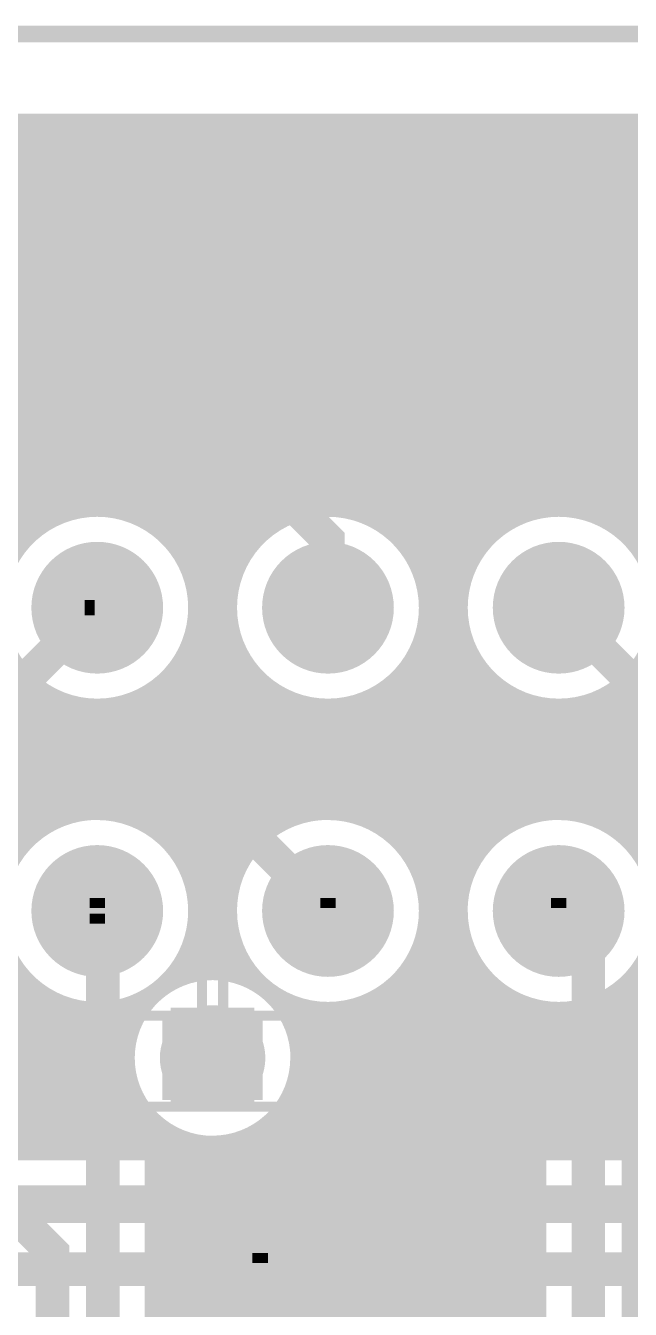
# Model space of a CAD drawing. Extents: x -5 to 100, y -56 to 115.
# Drawn here: x 54.96 to 64.14, y 95.66 to 115.13 of the extents above; entities that cross this region are included whole.
import ezdxf

# ---------------------------------------------------------------- set-up
doc = ezdxf.new("R2010")
doc.units = 0
doc.header["$MEASUREMENT"] = 0
doc.layers.get('0').update_dxf_attribs({"linetype": 'CONTINUOUS'})
for name, color, linetype in [('22-314-0_BOT', 7, 'CONTINUOUS'), ('22-314-0_DRD', 7, 'CONTINUOUS'), ('22-314-0_DRL', 2, 'CONTINUOUS'), ('22-314-0_SMB', 4, 'CONTINUOUS'), ('22-314-0_SMT', 3, 'CONTINUOUS'), ('22-314-0_SST', 5, 'CONTINUOUS'), ('22-314-0_TOP', 10, 'CONTINUOUS'), ('THRUHOLE_NPT', 9, 'CONTINUOUS'), ('THRUHOLE_TAP', 12, 'CONTINUOUS')]:
    doc.layers.add(name, color=color, linetype=linetype)

# ---------------------------------------------------------------- blocks, each defined once
blk = doc.blocks.new('ROUND_1')
at = {"const_width": 0.99949}
blk.add_lwpolyline([(-0.499744, 0, 1), (0.499744, 0, 1)], format="xyb", close=True, dxfattribs=at)
blk = doc.blocks.new('ROUND_2')
at = {"const_width": 0.8001}
blk.add_lwpolyline([(-0.40005, 0, 1), (0.40005, 0, 1)], format="xyb", close=True, dxfattribs=at)
blk = doc.blocks.new('ROUND_17')
at = {"const_width": 0.54991}
blk.add_lwpolyline([(-0.274954, 0, 1), (0.274954, 0, 1)], format="xyb", close=True, dxfattribs=at)

msp = doc.modelspace()

# ---------------------------------------------------------------- linework, layer by layer
at = {"layer": '22-314-0_BOT'}
for points, const_width in [([(98.425, 113.665), (-3.81, 113.665)], 0.254), ([(98.425, 113.6396), (-3.81, 113.6396)], 0.254), ([(54.9402, 113.665), (54.9402, 109.982)], 0.254), ([(55.1688, 113.665), (55.1688, 109.982)], 0.254), ([(55.3974, 113.665), (55.3974, 109.982)], 0.254), ([(55.626, 113.665), (55.626, 109.982)], 0.254), ([(55.8546, 113.665), (55.8546, 109.982)], 0.254), ([(56.0832, 113.665), (56.0832, 109.982)], 0.254), ([(56.3118, 113.665), (56.3118, 109.982)], 0.254), ([(56.5404, 113.665), (56.5404, 109.982)], 0.254), ([(56.769, 113.665), (56.769, 109.982)], 0.254), ([(56.9976, 113.665), (56.9976, 109.982)], 0.254), ([(57.2262, 113.665), (57.2262, 109.982)], 0.254), ([(57.4548, 113.665), (57.4548, 109.982)], 0.254), ([(57.6834, 113.665), (57.6834, 109.982)], 0.254), ([(57.912, 113.665), (57.912, 109.93882)], 0.254), ([(58.1406, 113.665), (58.1406, 109.80928)], 0.254), ([(58.3692, 113.665), (58.3692, 109.58576)], 0.254), ([(58.5978, 113.665), (58.5978, 109.35716)], 0.254), ([(58.8264, 113.665), (58.8264, 109.12856)], 0.254), ([(59.055, 113.665), (59.055, 108.89996)], 0.254), ([(59.2836, 113.665), (59.2836, 108.67136)], 0.254), ([(59.5122, 113.665), (59.5122, 108.44276)], 0.254), ([(59.7408, 113.665), (59.7408, 108.21416)], 0.254), ([(59.9694, 113.665), (59.9694, 107.98556)], 0.254), ([(60.198, 113.665), (60.198, 107.72902)], 0.254), ([(60.4266, 113.665), (60.4266, 107.52582)], 0.254), ([(60.6552, 113.665), (60.6552, 107.32262)], 0.254), ([(60.8838, 113.665), (60.8838, 107.00004)], 0.254), ([(61.1124, 113.665), (61.1124, 94.7801)], 0.254), ([(61.341, 113.665), (61.341, 94.95028)], 0.254), ([(61.5696, 113.665), (61.5696, 106.5784)], 0.254), ([(61.7982, 113.665), (61.7982, 107.1372)], 0.254), ([(62.0268, 113.665), (62.0268, 107.4039)], 0.254), ([(62.2554, 113.665), (62.2554, 107.57916)], 0.254), ([(62.484, 113.665), (62.484, 107.696)], 0.254), ([(62.7126, 113.665), (62.7126, 107.76712)], 0.254), ([(62.9412, 113.665), (62.9412, 107.80268)], 0.254), ([(63.1698, 113.665), (63.1698, 107.80014)], 0.254), ([(63.3984, 113.665), (63.3984, 107.76458)], 0.254), ([(63.627, 113.665), (63.627, 107.69092)], 0.254), ([(63.8556, 113.665), (63.8556, 107.57154)], 0.254), ([(64.0842, 113.665), (64.0842, 107.39628)], 0.254), ([(98.425, 113.411), (-3.81, 113.411)], 0.254), ([(98.425, 113.1824), (-3.81, 113.1824)], 0.254), ([(98.425, 112.9538), (-3.81, 112.9538)], 0.254), ([(98.425, 112.7252), (-3.81, 112.7252)], 0.254), ([(98.425, 112.4966), (-3.81, 112.4966)], 0.254), ([(98.425, 112.268), (-3.81, 112.268)], 0.254), ([(98.425, 112.0394), (-3.81, 112.0394)], 0.254), ([(98.425, 111.8108), (-3.81, 111.8108)], 0.254), ([(98.425, 111.5822), (-3.81, 111.5822)], 0.254), ([(98.425, 111.3536), (-3.81, 111.3536)], 0.254), ([(98.425, 111.125), (-3.81, 111.125)], 0.254), ([(98.425, 110.8964), (-3.81, 110.8964)], 0.254), ([(98.425, 110.6678), (-3.81, 110.6678)], 0.254), ([(98.425, 110.4392), (-3.81, 110.4392)], 0.254), ([(98.425, 110.2106), (-3.81, 110.2106)], 0.254), ([(98.425, 109.982), (-3.81, 109.982)], 0.254), ([(57.658, 109.982), (43.688, 109.982)], 0.254), ([(58.19648, 109.75848), (60.0837, 107.86872)], 0.254), ([(98.425, 109.7534), (58.20156, 109.7534)], 0.254), ([(98.425, 109.5248), (58.43016, 109.5248)], 0.254), ([(44.45, 64.84366), (44.45, 65.024), (41.148, 68.326), (41.148, 106.68), (43.688, 109.22), (57.658, 109.22), (59.5503, 107.3277), (59.5503, 106.299)], 0.508), ([(98.425, 109.2962), (58.65876, 109.2962)], 0.254), ([(98.425, 109.0676), (58.88736, 109.0676)], 0.254), ([(98.425, 108.839), (59.11596, 108.839)], 0.254), ([(59.5503, 101.69906), (57.912, 103.3399), (57.912, 107.188), (56.642, 108.458), (44.196, 108.458), (41.91, 106.172), (41.91, 70.358), (46.482, 65.786), (46.482, 60.452), (44.45, 58.42), (44.45, 58.3438)], 0.508), ([(98.425, 108.6104), (59.34456, 108.6104)], 0.254), ([(98.425, 108.3818), (59.57316, 108.3818)], 0.254), ([(98.425, 108.1532), (59.80176, 108.1532)], 0.254), ([(91.19108, 107.9246), (60.03036, 107.9246)], 0.254), ([(55.48376, 107.696), (44.51096, 107.696)], 0.254), ([(55.48376, 107.696), (44.51096, 107.696)], 0.254), ([(54.9402, 107.696), (54.9402, 107.31754)], 0.254), ([(55.1688, 107.696), (55.1688, 107.52074)], 0.254), ([(55.3974, 107.696), (55.3974, 107.6579)], 0.254), ([(62.484, 107.696), (60.21578, 107.696)], 0.254), ([(65.98412, 107.696), (63.6143, 107.696)], 0.254), ([(55.09768, 107.4674), (44.28236, 107.4674)], 0.254), ([(62.09792, 107.4674), (60.5028, 107.4674)], 0.254), ([(65.59804, 107.4674), (64.00292, 107.4674)], 0.254), ([(54.87162, 107.2388), (44.05376, 107.2388)], 0.254), ([(61.87186, 107.2388), (60.72886, 107.2388)], 0.254), ([(65.37198, 107.2388), (64.22898, 107.2388)], 0.254), ([(61.722, 107.0102), (60.87872, 107.0102)], 0.254), ([(61.62294, 106.7816), (60.97778, 106.7816)], 0.254), ([(56.05018, 106.299), (54.102, 104.35082), (54.102, 97.79), (55.372, 96.52), (55.372, 62.484), (53.34, 60.452)], 0.508), ([(61.56452, 106.553), (61.0362, 106.553)], 0.254), ([(63.05042, 106.299), (64.77, 104.57942), (64.77, 99.06), (64.262, 98.552), (64.262, 69.596), (65.278, 68.58), (65.278, 66.802)], 0.508), ([(61.5442, 106.3244), (61.05652, 106.3244)], 0.254), ([(61.5569, 106.0958), (61.04382, 106.0958)], 0.254), ([(61.5696, 106.0196), (61.5696, 101.97846)], 0.254), ([(61.60516, 105.8672), (60.99302, 105.8672)], 0.254), ([(61.6966, 105.6386), (60.90412, 105.6386)], 0.254), ([(61.83376, 105.41), (60.76696, 105.41)], 0.254), ([(60.8838, 105.59542), (60.8838, 102.40264)], 0.254), ([(61.7982, 105.4608), (61.7982, 102.53726)], 0.254), ([(57.15, 105.26776), (57.15, 103.3399)], 0.254), ([(60.6552, 105.27284), (60.6552, 102.72522)], 0.254), ([(56.9976, 105.12552), (56.9976, 102.87254)], 0.254), ([(57.15, 105.1814), (57.0611, 105.1814)], 0.254), ([(58.674, 105.07218), (58.674, 103.65486)], 0.254), ([(60.4266, 105.07218), (60.4266, 102.92588)], 0.254), ([(62.0395, 105.1814), (60.56122, 105.1814)], 0.254), ([(62.0268, 105.19156), (62.0268, 102.8065)], 0.254), ([(55.66918, 104.84104), (54.864, 104.03586)], 0.254), ([(56.5404, 104.87406), (56.5404, 103.124)], 0.254), ([(57.15, 104.9528), (56.72836, 104.9528)], 0.254), ([(56.769, 104.97312), (56.769, 103.02494)], 0.254), ([(58.87212, 104.9528), (58.674, 104.9528)], 0.254), ([(58.8264, 104.97566), (58.8264, 103.50246)], 0.254), ([(59.055, 104.87406), (59.055, 103.27386)], 0.254), ([(59.9694, 104.8512), (59.9694, 103.14686)], 0.254), ([(60.198, 104.93756), (60.198, 103.0605)], 0.254), ([(62.37224, 104.9528), (60.22848, 104.9528)], 0.254), ([(62.2554, 105.01884), (62.2554, 102.97922)], 0.254), ([(62.484, 104.902), (62.484, 103.09606)], 0.254), ([(62.7126, 104.83088), (62.7126, 103.16718)], 0.254), ([(63.3984, 104.83342), (63.3984, 103.16464)], 0.254), ([(63.43142, 104.84104), (64.008, 104.26446)], 0.254), ([(57.15, 104.7242), (55.55234, 104.7242)], 0.254), ([(55.626, 104.79786), (55.626, 103.14686)], 0.254), ([(55.8546, 104.80548), (55.8546, 103.19258)], 0.254), ([(56.0832, 104.79278), (56.0832, 103.20528)], 0.254), ([(56.3118, 104.81564), (56.3118, 103.18242)], 0.254), ([(63.54826, 104.7242), (58.674, 104.7242)], 0.254), ([(59.2836, 104.81564), (59.2836, 103.18242)], 0.254), ([(59.5122, 104.79278), (59.5122, 103.20528)], 0.254), ([(59.7408, 104.80294), (59.7408, 103.19512)], 0.254), ([(62.9412, 104.79532), (62.9412, 103.20274)], 0.254), ([(63.1698, 104.79532), (63.1698, 103.20274)], 0.254), ([(63.627, 104.64546), (63.627, 103.09098)], 0.254), ([(57.15, 104.4956), (55.32374, 104.4956)], 0.254), ([(55.3974, 104.56926), (55.3974, 103.05796)], 0.254), ([(63.77686, 104.4956), (58.674, 104.4956)], 0.254), ([(57.15, 104.267), (55.09514, 104.267)], 0.254), ([(55.1688, 104.34066), (55.1688, 102.9208)], 0.254), ([(64.00546, 104.267), (58.674, 104.267)], 0.254), ([(63.8556, 104.41686), (63.8556, 102.97414)], 0.254), ([(64.008, 104.26446), (64.008, 102.86238)], 0.254), ([(54.9402, 104.11206), (54.9402, 102.72014)], 0.254), ([(54.864, 104.03586), (54.864, 102.6287)], 0.254), ([(57.15, 104.0384), (54.86654, 104.0384)], 0.254), ([(64.008, 104.0384), (58.674, 104.0384)], 0.254), ([(57.15, 103.8098), (54.864, 103.8098)], 0.254), ([(64.008, 103.8098), (58.674, 103.8098)], 0.254), ([(57.15, 103.5812), (54.864, 103.5812)], 0.254), ([(58.674, 103.65486), (59.1693, 103.15702)], 0.254), ([(64.008, 103.5812), (58.74766, 103.5812)], 0.254), ([(57.15, 103.3526), (54.864, 103.3526)], 0.254), ([(64.008, 103.3526), (58.97626, 103.3526)], 0.254), ([(55.55742, 103.124), (54.864, 103.124)], 0.254), ([(57.18048, 103.124), (56.54294, 103.124)], 0.254), ([(62.55766, 103.124), (60.04306, 103.124)], 0.254), ([(64.008, 103.124), (63.54318, 103.124)], 0.254), ([(55.13324, 102.8954), (54.864, 102.8954)], 0.254), ([(57.29224, 102.8954), (56.96712, 102.8954)], 0.254), ([(57.2262, 103.00716), (57.2262, 102.6414)], 0.254), ([(62.13348, 102.8954), (60.46724, 102.8954)], 0.254), ([(64.008, 102.8954), (63.96736, 102.8954)], 0.254), ([(57.37352, 102.79888), (58.09234, 102.08006)], 0.254), ([(57.4548, 102.7176), (57.4548, 102.24516)], 0.254), ([(54.89448, 102.6668), (54.864, 102.6668)], 0.254), ([(57.5056, 102.6668), (57.20588, 102.6668)], 0.254), ([(57.6834, 102.489), (57.6834, 100.77196)], 0.254), ([(61.89472, 102.6668), (60.706, 102.6668)], 0.254), ([(57.7342, 102.4382), (57.36336, 102.4382)], 0.254), ([(61.73724, 102.4382), (60.86348, 102.4382)], 0.254), ([(57.9628, 102.2096), (57.4675, 102.2096)], 0.254), ([(57.912, 102.2604), (57.912, 100.77196)], 0.254), ([(61.63056, 102.2096), (60.96762, 102.2096)], 0.254), ([(58.06948, 101.981), (57.531, 101.981)], 0.254), ([(61.5696, 101.981), (61.03112, 101.981)], 0.254), ([(56.05018, 101.69906), (56.134, 101.61778), (56.134, 52.324)], 0.508), ([(58.04408, 101.7524), (57.5564, 101.7524)], 0.254), ([(61.5442, 101.7524), (61.05652, 101.7524)], 0.254), ([(63.05042, 101.69906), (63.5, 101.24948), (63.5, 69.342), (64.262, 68.58), (64.262, 66.294), (73.67524, 56.87822), (73.75398, 56.87822)], 0.508), ([(58.05424, 101.5238), (57.54624, 101.5238)], 0.254), ([(61.55436, 101.5238), (61.04636, 101.5238)], 0.254), ([(61.5696, 101.41966), (61.5696, 95.05442)], 0.254), ([(57.4548, 101.15296), (57.4548, 100.73132)], 0.254), ([(58.09742, 101.2952), (57.50052, 101.2952)], 0.254), ([(58.1406, 101.16566), (58.1406, 100.73132)], 0.254), ([(61.59754, 101.2952), (61.00064, 101.2952)], 0.254), ([(58.18124, 101.0666), (57.4167, 101.0666)], 0.254), ([(60.8838, 100.99802), (60.8838, 94.488)], 0.254), ([(61.68136, 101.0666), (60.91682, 101.0666)], 0.254), ([(57.2262, 100.75672), (57.2262, 100.64496)], 0.254), ([(58.31332, 100.838), (57.28716, 100.838)], 0.254), ([(58.3692, 100.76434), (58.3692, 100.6475)], 0.254), ([(61.81344, 100.838), (60.78728, 100.838)], 0.254), ([(61.7982, 100.86086), (61.7982, 95.1103)], 0.254), ([(57.16016, 100.6094), (57.08904, 100.6094)], 0.254), ([(58.5089, 100.6094), (58.44032, 100.6094)], 0.254), ([(62.00902, 100.6094), (60.58916, 100.6094)], 0.254), ([(60.6552, 100.67544), (60.6552, 91.948)], 0.254), ([(62.0268, 100.59416), (62.0268, 95.12046)], 0.254), ([(56.896, 100.45192), (56.896, 100.41382)], 0.254), ([(56.9976, 100.52812), (56.9976, 100.50018)], 0.254), ([(58.5978, 100.53066), (58.5978, 100.50526)], 0.254), ([(58.82132, 100.3808), (58.7375, 100.3808)], 0.254), ([(58.8264, 100.37826), (58.8264, 100.2792)], 0.254), ([(62.32144, 100.3808), (60.27928, 100.3808)], 0.254), ([(60.4266, 100.47224), (60.4266, 92.44584)], 0.254), ([(62.2554, 100.4189), (62.2554, 95.08998)], 0.254), ([(62.738, 100.1522), (58.9153, 100.1522)], 0.254), ([(59.055, 100.27666), (59.055, 99.83724)], 0.254), ([(59.2836, 100.2157), (59.2836, 93.15704)], 0.254), ([(59.5122, 100.19284), (59.5122, 93.10878)], 0.254), ([(59.7408, 100.20554), (59.7408, 93.02242)], 0.254), ([(59.9694, 100.25126), (59.9694, 92.89796)], 0.254), ([(60.198, 100.33762), (60.198, 92.71508)], 0.254), ([(62.484, 100.30206), (62.484, 95.01378)], 0.254), ([(62.7126, 100.23094), (62.7126, 94.8817)], 0.254), ([(62.738, 100.22586), (62.738, 94.86392)], 0.254), ([(62.738, 99.9236), (59.02452, 99.9236)], 0.254), ([(62.738, 99.695), (59.08802, 99.695)], 0.254), ([(62.738, 99.4664), (59.1058, 99.4664)], 0.254), ([(62.738, 99.2378), (59.08548, 99.2378)], 0.254), ([(62.738, 99.0092), (59.02198, 99.0092)], 0.254), ([(59.055, 99.10318), (59.055, 93.17228)], 0.254), ([(58.8264, 98.65868), (58.8264, 93.15704)], 0.254), ([(62.738, 98.7806), (58.91022, 98.7806)], 0.254), ([(56.896, 98.52406), (56.896, 52.98186)], 0.254), ([(56.9976, 98.4377), (56.9976, 52.84216)], 0.254), ([(58.5978, 98.43262), (58.5978, 93.10878)], 0.254), ([(62.738, 98.552), (58.72988, 98.552)], 0.254), ([(57.17032, 98.3234), (56.896, 98.3234)], 0.254), ([(57.2262, 98.29546), (57.2262, 39.878)], 0.254), ([(57.4548, 98.2091), (57.4548, 91.948)], 0.254), ([(58.1406, 98.20656), (58.1406, 92.89796)], 0.254), ([(58.3692, 98.29292), (58.3692, 93.02242)], 0.254), ([(62.738, 98.3234), (58.42762, 98.3234)], 0.254), ([(62.738, 98.0948), (56.896, 98.0948)], 0.254), ([(57.6834, 98.16846), (57.6834, 92.44584)], 0.254), ([(57.912, 98.16592), (57.912, 92.71508)], 0.254), ([(62.738, 97.8662), (56.896, 97.8662)], 0.254), ([(62.738, 97.6376), (56.896, 97.6376)], 0.254), ([(62.738, 97.409), (56.896, 97.409)], 0.254), ([(62.738, 97.1804), (56.896, 97.1804)], 0.254), ([(62.738, 96.9518), (56.896, 96.9518)], 0.254), ([(62.738, 96.7232), (56.896, 96.7232)], 0.254), ([(62.738, 96.4946), (56.896, 96.4946)], 0.254), ([(62.738, 96.266), (56.896, 96.266)], 0.254), ([(62.738, 96.0374), (56.896, 96.0374)], 0.254), ([(62.738, 95.8088), (56.896, 95.8088)], 0.254), ([(62.738, 95.5802), (56.896, 95.5802)], 0.254)]:
    msp.add_lwpolyline(points, dxfattribs=dict(at, const_width=const_width))
at = {"layer": '22-314-0_BOT', "const_width": 0.254}
for points in [[(58.19648, 109.75848, 0.1989124), (57.658, 109.98152)], [(58.19648, 109.75848, 0.1989124), (57.658, 109.98152)], [(60.24626, 107.63504, 0.0926504), (60.08827, 107.86567)], [(60.24626, 107.63504, 0.0926504), (60.08827, 107.86567)], [(63.05042, 107.80522, 0.4142136), (61.5442, 106.299)], [(64.55664, 106.299, 0.4142136), (63.05042, 107.80522)], [(55.48376, 107.696, 0.305396), (54.54396, 106.299)], [(61.05652, 106.299, 0.2796023), (60.24626, 107.63504)], [(59.5503, 104.79278, 0.4142136), (61.05652, 106.299)], [(61.5442, 106.299, 0.4142136), (63.05042, 104.79278)], [(56.05018, 104.79278, 0.2072864), (57.14894, 105.26875)], [(58.674, 105.07218, 0.1563172), (59.5503, 104.79136)], [(55.66918, 104.84104, 0.0639891), (56.05018, 104.79208)], [(63.05042, 104.79278, 0.0639889), (63.43124, 104.84172)], [(57.15, 103.3399, 0.199524), (57.37445, 102.79982)], [(57.15, 103.3399, 0.199524), (57.37445, 102.79982)], [(56.05018, 103.20782, 0.2304699), (54.86267, 102.62974)], [(57.5564, 101.69906, 0.4142136), (56.05018, 103.20528)], [(59.5503, 103.20782, 0.0639892), (59.16883, 103.1588)], [(61.05652, 101.69906, 0.4142136), (59.5503, 103.20528)], [(63.05042, 103.20782, 0.4142136), (61.54166, 101.69906)], [(64.008, 102.86238, 0.1738954), (63.05042, 103.2058)], [(58.09234, 102.08006, 0.0639891), (58.04338, 101.69906)], [(56.896, 100.45192, 0.2486541), (57.55709, 101.69906)], [(58.04408, 101.69906, 0.4142136), (59.5503, 100.19284)], [(59.5503, 100.19284, 0.4142136), (61.05652, 101.69906)], [(61.5442, 101.69906, 0.3542502), (62.738, 100.22586)], [(57.80024, 100.77704, 0.1932078), (56.89582, 100.41401)], [(59.10834, 99.46894, 0.4142136), (57.80024, 100.77704)], [(57.80024, 98.16338, 0.4142136), (59.1058, 99.46894)], [(56.896, 98.52406, 0.1932076), (57.80024, 98.1611)]]:
    msp.add_lwpolyline(points, format="xyb", dxfattribs=at)
at = {"layer": '22-314-0_DRD', "const_width": 0.254}
for points in [[(98.00082, 115.00104), (-2.99974, 115.00104)], [(56.05018, 106.934), (55.41518, 106.299)], [(56.68518, 106.299), (56.05018, 106.934)], [(59.5503, 106.934), (58.9153, 106.299)], [(60.1853, 106.299), (59.5503, 106.934)], [(63.05042, 106.934), (62.41542, 106.299)], [(63.68542, 106.299), (63.05042, 106.934)], [(55.41518, 106.299), (56.05018, 105.664)], [(56.05018, 105.664), (56.68518, 106.299)], [(58.9153, 106.299), (59.5503, 105.664)], [(59.5503, 105.664), (60.1853, 106.299)], [(62.41542, 106.299), (63.05042, 105.664)], [(63.05042, 105.664), (63.68542, 106.299)], [(56.05018, 102.33406), (55.41518, 101.69906)], [(56.68518, 101.69906), (56.05018, 102.33406)], [(59.5503, 102.33406), (58.9153, 101.69906)], [(60.1853, 101.69906), (59.5503, 102.33406)], [(63.05042, 102.33406), (62.41542, 101.69906)], [(63.68542, 101.69906), (63.05042, 102.33406)], [(55.41518, 101.69906), (56.05018, 101.06406)], [(56.05018, 101.06406), (56.68518, 101.69906)], [(58.9153, 101.69906), (59.5503, 101.06406)], [(59.5503, 101.06406), (60.1853, 101.69906)], [(62.41542, 101.69906), (63.05042, 101.06406)], [(63.05042, 101.06406), (63.68542, 101.69906)], [(57.16524, 100.10394), (57.16524, 98.83394)], [(58.43524, 100.10394), (57.16524, 100.10394)], [(57.80024, 100.10394), (57.80024, 98.83394)], [(58.43524, 98.83394), (58.43524, 100.10394)], [(58.43524, 99.46894), (57.16524, 99.46894)], [(57.16524, 98.83394), (58.43524, 98.83394)]]:
    msp.add_lwpolyline(points, dxfattribs=at)
at = {"layer": '22-314-0_DRL', "const_width": 0.254}
msp.add_lwpolyline([(98.00082, 115.00104), (-2.99974, 115.00104)], dxfattribs=at)
at = {"layer": '22-314-0_SST'}
for points, const_width in [([(65.34912, 108.93044), (64.39916, 108.93044), (64.39916, 108.8009), (64.39916, 108.72978), (56.55056, 108.72978), (55.5498, 108.72978), (53.9496, 108.72978)], 0.1524), ([(55.5498, 108.72978), (55.5498, 108.62818), (56.55056, 108.62818), (56.55056, 108.72978)], 0.1524), ([(54.46014, 107.88904), (54.46014, 104.70896), (57.64022, 104.70896), (57.64022, 107.88904), (54.46014, 107.88904)], 0.1524), ([(57.96026, 107.88904), (57.96026, 104.70896), (61.14034, 104.70896), (61.14034, 107.88904), (57.96026, 107.88904)], 0.1524), ([(61.46038, 107.88904), (61.46038, 104.70896), (64.64046, 104.70896), (64.64046, 107.88904), (61.46038, 107.88904)], 0.1524), ([(59.66714, 106.41584), (59.43346, 106.41584), (59.2328, 106.6165), (59.2328, 105.9815), (59.8678, 105.9815), (59.66714, 106.18216), (59.66714, 106.41584), (59.8678, 106.6165), (59.8678, 105.9815)], 0.1524), ([(63.16726, 106.41584), (62.93358, 106.41584), (62.73292, 106.6165), (62.73292, 105.9815), (63.36792, 105.9815), (63.16726, 106.18216), (63.16726, 106.41584), (63.36792, 106.6165), (63.36792, 105.9815)], 0.1524), ([(56.36768, 106.6165), (56.36768, 105.9815), (55.73268, 105.9815), (55.93334, 106.18216), (56.16702, 106.18216), (56.16702, 106.41584), (56.36768, 106.6165), (55.73268, 106.6165), (55.93334, 106.41584), (56.16702, 106.41584)], 0.1524), ([(55.73268, 106.6165), (55.73268, 105.9815)], 0.1524), ([(59.8678, 106.6165), (59.2328, 106.6165)], 0.1524), ([(63.36792, 106.6165), (62.73292, 106.6165)], 0.1524), ([(55.93334, 106.18216), (55.93334, 106.41584)], 0.1524), ([(59.66714, 106.18216), (59.43346, 106.18216), (59.43346, 106.41584)], 0.1524), ([(63.16726, 106.18216), (62.93358, 106.18216), (62.93358, 106.41584)], 0.1524), ([(56.16702, 106.18216), (56.36768, 105.9815)], 0.1524), ([(59.2328, 105.9815), (59.43346, 106.18216)], 0.1524), ([(62.73292, 105.9815), (62.93358, 106.18216)], 0.1524), ([(54.46014, 103.2891), (54.46014, 99.45116), (55.64124, 99.45116), (55.64124, 100.10902), (57.64022, 100.10902), (57.64022, 103.2891), (54.46014, 103.2891)], 0.1524), ([(61.14034, 100.10902), (61.14034, 103.2891), (57.96026, 103.2891), (57.96026, 100.10902), (61.14034, 100.10902)], 0.1524), ([(61.46038, 103.2891), (61.46038, 100.10902), (64.64046, 100.10902), (64.64046, 103.2891), (61.46038, 103.2891)], 0.1524), ([(55.73268, 101.38156), (55.73268, 102.01656), (55.93334, 101.81844), (55.93334, 101.58222), (55.73268, 101.38156), (56.36768, 101.38156), (56.16702, 101.58222), (56.16702, 101.81844), (56.36768, 102.01656), (55.73268, 102.01656)], 0.1524), ([(56.36768, 101.38156), (56.36768, 102.01656)], 0.1524), ([(59.2328, 102.01656), (59.43346, 101.81844), (59.43346, 101.58222), (59.2328, 101.38156), (59.2328, 102.01656), (59.8678, 102.01656), (59.66714, 101.81844), (59.66714, 101.58222), (59.43346, 101.58222)], 0.1524), ([(59.66714, 101.58222), (59.8678, 101.38156), (59.8678, 102.01656)], 0.1524), ([(62.73292, 102.01656), (62.93358, 101.81844), (62.93358, 101.58222), (62.73292, 101.38156), (62.73292, 102.01656), (63.36792, 102.01656), (63.16726, 101.81844), (63.16726, 101.58222), (62.93358, 101.58222)], 0.1524), ([(63.16726, 101.58222), (63.36792, 101.38156), (63.36792, 102.01656)], 0.1524), ([(56.16702, 101.81844), (55.93334, 101.81844)], 0.1524), ([(59.43346, 101.81844), (59.66714, 101.81844)], 0.1524), ([(62.93358, 101.81844), (63.16726, 101.81844)], 0.1524), ([(56.16702, 101.58222), (55.93334, 101.58222)], 0.1524), ([(59.8678, 101.38156), (59.2328, 101.38156)], 0.1524), ([(63.36792, 101.38156), (62.73292, 101.38156)], 0.1524), ([(53.9496, 98.7298), (82.64906, 98.7298)], 0.1524), ([(54.44998, 98.7298), (54.44998, 98.07956), (55.64886, 98.07956), (55.64886, 98.7298)], 0.1524), ([(98.044, 76.073), (54.229, 76.073), (54.229, 97.155), (98.044, 97.155), (98.044, 76.073)], 0.381), ([(58.22442, 95.758), (58.22442, 95.58782), (58.28538, 95.42018), (58.5216, 95.42018), (58.58002, 95.58782), (58.58002, 96.43618)], 0.1524), ([(58.64098, 96.43618), (58.40222, 96.43618)], 0.1524), ([(59.47918, 95.758), (59.0042, 95.758), (59.24042, 96.43618), (59.3598, 96.43618), (59.3598, 95.42018)], 0.1524)]:
    msp.add_lwpolyline(points, dxfattribs=dict(at, const_width=const_width))
at = {"layer": '22-314-0_TOP'}
for points, const_width in [([(98.425, 113.665), (-3.81, 113.665)], 0.254), ([(98.425, 113.6396), (-3.81, 113.6396)], 0.254), ([(54.9402, 113.665), (54.9402, 107.31754)], 0.254), ([(55.1688, 113.665), (55.1688, 107.52074)], 0.254), ([(55.3974, 113.665), (55.3974, 107.6579)], 0.254), ([(55.626, 113.665), (55.626, 107.74426)], 0.254), ([(55.8546, 113.665), (55.8546, 107.79252)], 0.254), ([(56.0832, 113.665), (56.0832, 107.80522)], 0.254), ([(56.3118, 113.665), (56.3118, 107.78236)], 0.254), ([(56.5404, 113.665), (56.5404, 107.72394)], 0.254), ([(56.769, 113.665), (56.769, 107.62234)], 0.254), ([(56.9976, 113.665), (56.9976, 107.46994)], 0.254), ([(57.2262, 113.665), (57.2262, 107.24134)], 0.254), ([(57.4548, 113.665), (57.4548, 106.8451)], 0.254), ([(57.6834, 113.665), (57.6834, 100.77196)], 0.254), ([(57.912, 113.665), (57.912, 100.77196)], 0.254), ([(58.1406, 113.665), (58.1406, 106.8324)], 0.254), ([(58.3692, 113.665), (58.3692, 107.23372)], 0.254), ([(58.5978, 113.665), (58.5978, 107.4674)], 0.254), ([(58.8264, 113.665), (58.8264, 107.6198)], 0.254), ([(59.055, 113.665), (59.055, 107.7214)], 0.254), ([(59.2836, 113.665), (59.2836, 107.78236)], 0.254), ([(59.5122, 113.665), (59.5122, 107.80522)], 0.254), ([(59.7408, 113.665), (59.7408, 107.79252)], 0.254), ([(59.9694, 113.665), (59.9694, 107.7468)], 0.254), ([(60.198, 113.665), (60.198, 107.66044)], 0.254), ([(60.4266, 113.665), (60.4266, 107.52582)], 0.254), ([(60.6552, 113.665), (60.6552, 107.32262)], 0.254), ([(60.8838, 113.665), (60.8838, 107.00004)], 0.254), ([(61.1124, 113.665), (61.1124, 98.044)], 0.254), ([(61.341, 113.665), (61.341, 98.044)], 0.254), ([(61.5696, 113.665), (61.5696, 106.5784)], 0.254), ([(61.7982, 113.665), (61.7982, 107.1372)], 0.254), ([(62.0268, 113.665), (62.0268, 107.4039)], 0.254), ([(62.2554, 113.665), (62.2554, 107.57916)], 0.254), ([(62.484, 113.665), (62.484, 107.696)], 0.254), ([(62.7126, 113.665), (62.7126, 107.76712)], 0.254), ([(62.9412, 113.665), (62.9412, 107.80268)], 0.254), ([(63.1698, 113.665), (63.1698, 107.80014)], 0.254), ([(63.3984, 113.665), (63.3984, 107.76458)], 0.254), ([(63.627, 113.665), (63.627, 107.69092)], 0.254), ([(63.8556, 113.665), (63.8556, 107.57154)], 0.254), ([(64.0842, 113.665), (64.0842, 107.39628)], 0.254), ([(98.425, 113.411), (-3.81, 113.411)], 0.254), ([(98.425, 113.1824), (-3.81, 113.1824)], 0.254), ([(98.425, 112.9538), (-3.81, 112.9538)], 0.254), ([(98.425, 112.7252), (-3.81, 112.7252)], 0.254), ([(98.425, 112.4966), (-3.81, 112.4966)], 0.254), ([(98.425, 112.268), (-3.81, 112.268)], 0.254), ([(98.425, 112.0394), (-3.81, 112.0394)], 0.254), ([(98.425, 111.8108), (-3.81, 111.8108)], 0.254), ([(98.425, 111.5822), (-3.81, 111.5822)], 0.254), ([(98.425, 111.3536), (-3.81, 111.3536)], 0.254), ([(98.425, 111.125), (-3.81, 111.125)], 0.254), ([(98.425, 110.8964), (-3.81, 110.8964)], 0.254), ([(98.425, 110.6678), (-3.81, 110.6678)], 0.254), ([(98.425, 110.4392), (-3.81, 110.4392)], 0.254), ([(98.425, 110.2106), (-3.81, 110.2106)], 0.254), ([(98.425, 109.982), (-3.81, 109.982)], 0.254), ([(98.425, 109.7534), (-3.81, 109.7534)], 0.254), ([(98.425, 109.5248), (-3.81, 109.5248)], 0.254), ([(98.425, 109.2962), (-3.81, 109.2962)], 0.254), ([(98.425, 109.0676), (-3.81, 109.0676)], 0.254), ([(98.425, 108.839), (-3.81, 108.839)], 0.254), ([(98.425, 108.6104), (-3.81, 108.6104)], 0.254), ([(98.425, 108.3818), (-3.81, 108.3818)], 0.254), ([(98.425, 108.1532), (-3.81, 108.1532)], 0.254), ([(91.19108, 107.9246), (-3.81, 107.9246)], 0.254), ([(55.48376, 107.696), (30.3149, 107.696)], 0.254), ([(58.98388, 107.696), (56.61406, 107.696)], 0.254), ([(62.484, 107.696), (60.11418, 107.696)], 0.254), ([(65.98412, 107.696), (63.6143, 107.696)], 0.254), ([(55.09768, 107.4674), (30.70098, 107.4674)], 0.254), ([(58.5978, 107.4674), (57.00268, 107.4674)], 0.254), ([(62.09792, 107.4674), (60.5028, 107.4674)], 0.254), ([(65.59804, 107.4674), (64.00292, 107.4674)], 0.254), ([(54.87162, 107.2388), (30.92704, 107.2388)], 0.254), ([(58.37174, 107.2388), (57.22874, 107.2388)], 0.254), ([(61.87186, 107.2388), (60.72886, 107.2388)], 0.254), ([(65.37198, 107.2388), (64.22898, 107.2388)], 0.254), ([(58.22188, 107.0102), (57.3786, 107.0102)], 0.254), ([(61.722, 107.0102), (60.87872, 107.0102)], 0.254), ([(58.12282, 106.7816), (57.47766, 106.7816)], 0.254), ([(61.62294, 106.7816), (60.97778, 106.7816)], 0.254), ([(58.0644, 106.553), (57.53608, 106.553)], 0.254), ([(61.56452, 106.553), (61.0362, 106.553)], 0.254), ([(58.04408, 106.3244), (57.5564, 106.3244)], 0.254), ([(61.5442, 106.3244), (61.05652, 106.3244)], 0.254), ([(58.05678, 106.0958), (57.5437, 106.0958)], 0.254), ([(61.5569, 106.0958), (61.04382, 106.0958)], 0.254), ([(61.5696, 106.0196), (61.5696, 101.97846)], 0.254), ([(58.10504, 105.8672), (57.4929, 105.8672)], 0.254), ([(61.60516, 105.8672), (60.99302, 105.8672)], 0.254), ([(58.19648, 105.6386), (57.404, 105.6386)], 0.254), ([(57.4548, 105.7529), (57.4548, 102.24516)], 0.254), ([(58.1406, 105.7656), (58.1406, 102.23246)], 0.254), ([(61.6966, 105.6386), (60.90412, 105.6386)], 0.254), ([(58.33364, 105.41), (57.26684, 105.41)], 0.254), ([(61.83376, 105.41), (60.76696, 105.41)], 0.254), ([(60.8838, 105.59542), (60.8838, 102.40264)], 0.254), ([(61.7982, 105.4608), (61.7982, 102.53726)], 0.254), ([(54.9402, 105.27792), (54.9402, 102.72014)], 0.254), ([(57.2262, 105.35666), (57.2262, 102.6414)], 0.254), ([(58.3692, 105.36174), (58.3692, 102.63632)], 0.254), ([(60.6552, 105.27284), (60.6552, 102.72522)], 0.254), ([(55.03926, 105.1814), (30.7594, 105.1814)], 0.254), ([(55.1688, 105.07726), (55.1688, 102.9208)], 0.254), ([(56.9976, 105.12552), (56.9976, 102.87254)], 0.254), ([(58.53938, 105.1814), (57.0611, 105.1814)], 0.254), ([(58.5978, 105.1306), (58.5978, 102.86746)], 0.254), ([(60.4266, 105.07218), (60.4266, 102.92588)], 0.254), ([(62.0395, 105.1814), (60.56122, 105.1814)], 0.254), ([(62.0268, 105.19156), (62.0268, 102.8065)], 0.254), ([(63.8556, 105.02392), (63.8556, 102.97414)], 0.254), ([(65.53962, 105.1814), (64.06134, 105.1814)], 0.254), ([(64.0842, 105.20172), (64.0842, 102.79634)], 0.254), ([(55.372, 104.9528), (30.42666, 104.9528)], 0.254), ([(55.3974, 104.9401), (55.3974, 103.05796)], 0.254), ([(55.626, 104.8512), (55.626, 103.14686)], 0.254), ([(56.5404, 104.87406), (56.5404, 103.124)], 0.254), ([(58.87212, 104.9528), (56.72836, 104.9528)], 0.254), ([(56.769, 104.97312), (56.769, 103.02494)], 0.254), ([(58.8264, 104.97566), (58.8264, 103.0224)], 0.254), ([(59.055, 104.87406), (59.055, 103.124)], 0.254), ([(59.9694, 104.8512), (59.9694, 103.14686)], 0.254), ([(60.198, 104.93756), (60.198, 103.0605)], 0.254), ([(62.37224, 104.9528), (60.22848, 104.9528)], 0.254), ([(62.2554, 105.01884), (62.2554, 102.97922)], 0.254), ([(62.484, 104.902), (62.484, 103.09606)], 0.254), ([(62.7126, 104.83088), (62.7126, 103.16718)], 0.254), ([(63.3984, 104.83342), (63.3984, 103.16464)], 0.254), ([(63.627, 104.90708), (63.627, 103.09098)], 0.254), ([(65.87236, 104.9528), (63.7286, 104.9528)], 0.254), ([(77.5462, 104.7242), (8.25246, 104.7242)], 0.254), ([(55.8546, 104.80548), (55.8546, 103.19258)], 0.254), ([(56.0832, 104.79278), (56.0832, 103.20528)], 0.254), ([(56.3118, 104.81564), (56.3118, 103.18242)], 0.254), ([(59.2836, 104.81564), (59.2836, 103.18242)], 0.254), ([(59.5122, 104.79278), (59.5122, 103.20528)], 0.254), ([(59.7408, 104.80294), (59.7408, 103.19512)], 0.254), ([(62.9412, 104.79532), (62.9412, 103.20274)], 0.254), ([(63.1698, 104.79532), (63.1698, 103.20274)], 0.254), ([(77.7748, 104.4956), (8.02386, 104.4956)], 0.254), ([(78.0034, 104.267), (7.79526, 104.267)], 0.254), ([(78.2447, 104.0384), (7.56666, 104.0384)], 0.254), ([(82.56524, 103.8098), (7.33806, 103.8098)], 0.254), ([(82.79384, 103.5812), (7.10946, 103.5812)], 0.254), ([(83.02244, 103.3526), (0.88138, 103.3526)], 0.254), ([(55.55742, 103.124), (30.24124, 103.124)], 0.254), ([(59.05754, 103.124), (56.54294, 103.124)], 0.254), ([(62.55766, 103.124), (60.04306, 103.124)], 0.254), ([(66.05778, 103.124), (63.54318, 103.124)], 0.254), ([(55.13324, 102.8954), (30.66542, 102.8954)], 0.254), ([(58.63336, 102.8954), (56.96712, 102.8954)], 0.254), ([(62.13348, 102.8954), (60.46724, 102.8954)], 0.254), ([(65.6336, 102.8954), (63.96736, 102.8954)], 0.254), ([(54.89448, 102.6668), (30.90418, 102.6668)], 0.254), ([(58.3946, 102.6668), (57.20588, 102.6668)], 0.254), ([(61.89472, 102.6668), (60.706, 102.6668)], 0.254), ([(65.39484, 102.6668), (64.20612, 102.6668)], 0.254), ([(58.23712, 102.4382), (57.36336, 102.4382)], 0.254), ([(61.73724, 102.4382), (60.86348, 102.4382)], 0.254), ([(58.13044, 102.2096), (57.4675, 102.2096)], 0.254), ([(61.63056, 102.2096), (60.96762, 102.2096)], 0.254), ([(58.06948, 101.981), (57.531, 101.981)], 0.254), ([(61.5696, 101.981), (61.03112, 101.981)], 0.254), ([(38.1, 96.266), (75.07986, 96.266), (80.41386, 101.6), (80.44942, 101.6), (80.54848, 101.69906)], 0.508), ([(77.04836, 101.69906), (72.6313, 97.282), (51.562, 97.282)], 0.508), ([(58.04408, 101.7524), (57.5564, 101.7524)], 0.254), ([(61.5442, 101.7524), (61.05652, 101.7524)], 0.254), ([(58.05424, 101.5238), (57.54624, 101.5238)], 0.254), ([(61.55436, 101.5238), (61.04636, 101.5238)], 0.254), ([(61.5696, 101.41966), (61.5696, 98.044)], 0.254), ([(57.4548, 101.15296), (57.4548, 100.73132)], 0.254), ([(58.09742, 101.2952), (57.50052, 101.2952)], 0.254), ([(58.1406, 101.16566), (58.1406, 100.73132)], 0.254), ([(61.59754, 101.2952), (61.00064, 101.2952)], 0.254), ([(58.18124, 101.0666), (57.4167, 101.0666)], 0.254), ([(60.8838, 100.99802), (60.8838, 98.044)], 0.254), ([(61.68136, 101.0666), (60.91682, 101.0666)], 0.254), ([(57.2262, 100.75672), (57.2262, 100.64496)], 0.254), ([(58.31332, 100.838), (57.28716, 100.838)], 0.254), ([(58.3692, 100.76434), (58.3692, 100.6475)], 0.254), ([(61.81344, 100.838), (60.78728, 100.838)], 0.254), ([(61.7982, 100.86086), (61.7982, 98.044)], 0.254), ([(55.00878, 100.6094), (30.78988, 100.6094)], 0.254), ([(54.9402, 100.68052), (54.9402, 98.044)], 0.254), ([(57.16016, 100.6094), (57.08904, 100.6094)], 0.254), ([(58.5089, 100.6094), (58.44032, 100.6094)], 0.254), ([(62.00902, 100.6094), (60.58916, 100.6094)], 0.254), ([(60.6552, 100.67544), (60.6552, 98.044)], 0.254), ([(62.0268, 100.59416), (62.0268, 98.044)], 0.254), ([(64.0842, 100.60178), (64.0842, 98.044)], 0.254), ([(65.50914, 100.6094), (64.08928, 100.6094)], 0.254), ([(55.3212, 100.3808), (30.47746, 100.3808)], 0.254), ([(55.1688, 100.47732), (55.1688, 98.044)], 0.254), ([(56.769, 100.37572), (56.769, 100.27158)], 0.254), ([(56.86298, 100.3808), (56.77916, 100.3808)], 0.254), ([(56.9976, 100.52812), (56.9976, 100.50018)], 0.254), ([(58.5978, 100.53066), (58.5978, 100.50526)], 0.254), ([(58.82132, 100.3808), (58.7375, 100.3808)], 0.254), ([(58.8264, 100.37826), (58.8264, 100.2792)], 0.254), ([(62.32144, 100.3808), (60.27928, 100.3808)], 0.254), ([(60.4266, 100.47224), (60.4266, 98.044)], 0.254), ([(62.2554, 100.4189), (62.2554, 98.044)], 0.254), ([(65.82156, 100.3808), (63.7794, 100.3808)], 0.254), ([(63.8556, 100.42652), (63.8556, 98.044)], 0.254), ([(56.68518, 100.1522), (8.1153, 100.1522)], 0.254), ([(55.3974, 100.34016), (55.3974, 98.044)], 0.254), ([(55.626, 100.2538), (55.626, 98.044)], 0.254), ([(55.8546, 100.20554), (55.8546, 98.044)], 0.254), ([(56.0832, 100.19284), (56.0832, 98.044)], 0.254), ([(56.3118, 100.2157), (56.3118, 98.044)], 0.254), ([(56.5404, 100.27412), (56.5404, 99.81946)], 0.254), ([(74.42454, 100.1522), (58.9153, 100.1522)], 0.254), ([(59.055, 100.27666), (59.055, 99.83724)], 0.254), ([(59.2836, 100.2157), (59.2836, 98.044)], 0.254), ([(59.5122, 100.19284), (59.5122, 98.044)], 0.254), ([(59.7408, 100.20554), (59.7408, 98.044)], 0.254), ([(59.9694, 100.25126), (59.9694, 98.044)], 0.254), ([(60.198, 100.33762), (60.198, 98.044)], 0.254), ([(62.484, 100.30206), (62.484, 98.044)], 0.254), ([(62.7126, 100.23094), (62.7126, 98.044)], 0.254), ([(62.9412, 100.19538), (62.9412, 98.044)], 0.254), ([(63.1698, 100.19792), (63.1698, 98.044)], 0.254), ([(63.3984, 100.23348), (63.3984, 98.044)], 0.254), ([(63.627, 100.30714), (63.627, 98.044)], 0.254), ([(56.57342, 99.9236), (8.22452, 99.9236)], 0.254), ([(74.19594, 99.9236), (59.02452, 99.9236)], 0.254), ([(56.51246, 99.695), (8.28802, 99.695)], 0.254), ([(73.96734, 99.695), (59.08802, 99.695)], 0.254), ([(56.49214, 99.4664), (8.3058, 99.4664)], 0.254), ([(73.73874, 99.4664), (59.1058, 99.4664)], 0.254), ([(56.51246, 99.2378), (8.28548, 99.2378)], 0.254), ([(73.51014, 99.2378), (59.08548, 99.2378)], 0.254), ([(56.57596, 99.0092), (8.22198, 99.0092)], 0.254), ([(56.5404, 99.12096), (56.5404, 98.044)], 0.254), ([(73.28154, 99.0092), (59.02198, 99.0092)], 0.254), ([(59.055, 99.10318), (59.055, 98.044)], 0.254), ([(56.69026, 98.7806), (8.11022, 98.7806)], 0.254), ([(56.769, 98.6663), (56.769, 98.044)], 0.254), ([(58.8264, 98.65868), (58.8264, 98.044)], 0.254), ([(73.05294, 98.7806), (58.91022, 98.7806)], 0.254), ([(56.86806, 98.552), (7.92988, 98.552)], 0.254), ([(56.9976, 98.4377), (56.9976, 98.044)], 0.254), ([(58.5978, 98.43262), (58.5978, 98.044)], 0.254), ([(72.82434, 98.552), (58.72988, 98.552)], 0.254), ([(57.17032, 98.3234), (7.62762, 98.3234)], 0.254), ([(57.2262, 98.29546), (57.2262, 98.044)], 0.254), ([(57.4548, 98.2091), (57.4548, 98.044)], 0.254), ([(58.1406, 98.20656), (58.1406, 98.044)], 0.254), ([(58.3692, 98.29292), (58.3692, 98.044)], 0.254), ([(72.59574, 98.3234), (58.42762, 98.3234)], 0.254), ([(72.36714, 98.0948), (52.15636, 98.0948)], 0.254), ([(72.31634, 98.044), (52.21986, 98.044)], 0.254), ([(57.6834, 98.16846), (57.6834, 98.044)], 0.254), ([(57.912, 98.16592), (57.912, 98.044)], 0.254)]:
    msp.add_lwpolyline(points, dxfattribs=dict(at, const_width=const_width))
at = {"layer": '22-314-0_TOP', "const_width": 0.254}
for points in [[(56.05018, 107.80522, 0.4142136), (54.54396, 106.299)], [(57.5564, 106.299, 0.4142136), (56.05018, 107.80522)], [(59.5503, 107.80522, 0.4142136), (58.04408, 106.299)], [(61.05652, 106.299, 0.4142136), (59.5503, 107.80522)], [(63.05042, 107.80522, 0.4142136), (61.5442, 106.299)], [(64.55664, 106.299, 0.4142136), (63.05042, 107.80522)], [(54.54396, 106.299, 0.4142136), (56.05018, 104.79278)], [(56.05018, 104.79278, 0.4142136), (57.5564, 106.299)], [(58.04408, 106.299, 0.4142136), (59.5503, 104.79278)], [(59.5503, 104.79278, 0.4142136), (61.05652, 106.299)], [(61.5442, 106.299, 0.4142136), (63.05042, 104.79278)], [(63.05042, 104.79278, 0.4142136), (64.55664, 106.299)], [(56.05018, 103.20782, 0.4142136), (54.54142, 101.69906)], [(57.5564, 101.69906, 0.4142136), (56.05018, 103.20528)], [(59.5503, 103.20782, 0.4142136), (58.04154, 101.69906)], [(61.05652, 101.69906, 0.4142136), (59.5503, 103.20528)], [(63.05042, 103.20782, 0.4142136), (61.54166, 101.69906)], [(64.55664, 101.69906, 0.4142136), (63.05042, 103.20528)], [(54.54396, 101.69906, 0.4142136), (56.05018, 100.19284)], [(56.05018, 100.19284, 0.4142136), (57.5564, 101.69906)], [(58.04408, 101.69906, 0.4142136), (59.5503, 100.19284)], [(59.5503, 100.19284, 0.4142136), (61.05652, 101.69906)], [(61.5442, 101.69906, 0.4142136), (63.05042, 100.19284)], [(63.05042, 100.19284, 0.4142136), (64.55664, 101.69906)], [(57.80024, 100.77704, 0.4142136), (56.49214, 99.46894)], [(59.10834, 99.46894, 0.4142136), (57.80024, 100.77704)], [(56.49214, 99.46894, 0.4142136), (57.80024, 98.16084)], [(57.80024, 98.16338, 0.4142136), (59.1058, 99.46894)]]:
    msp.add_lwpolyline(points, format="xyb", dxfattribs=at)

# ---------------------------------------------------------------- block references
at = {"layer": '22-314-0_BOT'}
for name, p in [('ROUND_1', (56.05018, 106.299)), ('ROUND_1', (59.5503, 106.299)), ('ROUND_1', (63.05042, 106.299)), ('ROUND_1', (56.05018, 101.69906)), ('ROUND_1', (59.5503, 101.69906)), ('ROUND_1', (63.05042, 101.69906)), ('ROUND_2', (57.80024, 99.46894))]:
    msp.add_blockref(name, p, dxfattribs=at)
at = {"layer": '22-314-0_DRL'}
for name, p in [('ROUND_17', (56.05018, 106.299)), ('ROUND_17', (59.5503, 106.299)), ('ROUND_17', (63.05042, 106.299)), ('ROUND_17', (56.05018, 101.69906)), ('ROUND_17', (59.5503, 101.69906)), ('ROUND_17', (63.05042, 101.69906)), ('ROUND_2', (57.80024, 99.46894))]:
    msp.add_blockref(name, p, dxfattribs=at)
at = {"layer": '22-314-0_SMB'}
for p in [(56.05018, 106.299), (59.5503, 106.299), (63.05042, 106.299), (56.05018, 101.69906), (59.5503, 101.69906), (63.05042, 101.69906)]:
    msp.add_blockref('ROUND_1', p, dxfattribs=at)
at = {"layer": '22-314-0_SMT'}
for p in [(56.05018, 106.299), (59.5503, 106.299), (63.05042, 106.299), (56.05018, 101.69906), (59.5503, 101.69906), (63.05042, 101.69906)]:
    msp.add_blockref('ROUND_1', p, dxfattribs=at)
at = {"layer": '22-314-0_TOP'}
for name, p in [('ROUND_1', (56.05018, 106.299)), ('ROUND_1', (59.5503, 106.299)), ('ROUND_1', (63.05042, 106.299)), ('ROUND_1', (56.05018, 101.69906)), ('ROUND_1', (59.5503, 101.69906)), ('ROUND_1', (63.05042, 101.69906)), ('ROUND_2', (57.80024, 99.46894))]:
    msp.add_blockref(name, p, dxfattribs=at)
at = {"layer": 'THRUHOLE_NPT'}
msp.add_blockref('ROUND_2', (57.80024, 99.46894), dxfattribs=at)
at = {"layer": 'THRUHOLE_TAP'}
for p in [(56.05018, 106.299), (59.5503, 106.299), (63.05042, 106.299), (56.05018, 101.69906), (59.5503, 101.69906), (63.05042, 101.69906)]:
    msp.add_blockref('ROUND_17', p, dxfattribs=at)

doc.saveas('drawing.dxf')
